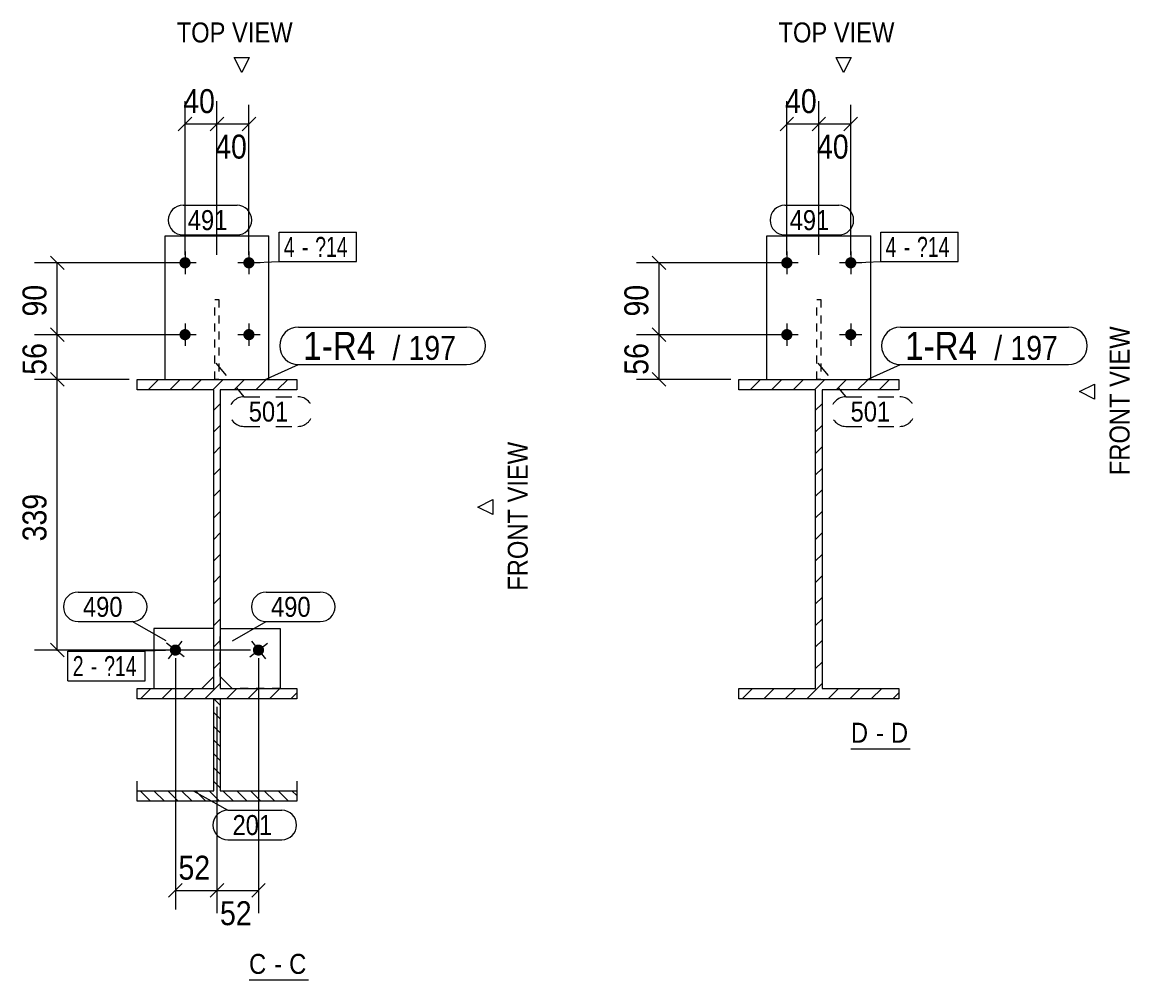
# Model space of a CAD drawing. Header units: millimetres. Extents: x 2 to 1174, y 1 to 825.
# Drawn here: x 212 to 350.7, y 84.8 to 204.7 of the extents above; entities that cross this region are included whole.
import ezdxf

# ---------------------------------------------------------------- set-up
doc = ezdxf.new("R2010")
doc.units = ezdxf.units.MM
for name, pattern in [('XKITLINE00', [0]), ('XKITLINE01', [4, 1, -1, 1, -1]), ('XKITLINE02', [4, 2, -2])]:
    doc.linetypes.add(name, pattern=pattern)
for name, color, linetype, lineweight in [('Bolt', 3, 'Continuous', 0), ('BoltMark', 7, 'Continuous', 0), ('Dimensions', 7, 'Continuous', 0), ('OtherObjectType', 7, 'Continuous', 0), ('Part', 2, 'Continuous', 0), ('PartMark', 7, 'Continuous', 0)]:
    doc.layers.add(name, color=color, linetype=linetype, lineweight=lineweight)
doc.styles.add('ARIAL', font='ARIAL.TTF')
doc.styles.add('ARIAL_NARROW', font='ARIALN.TTF')

# ---------------------------------------------------------------- blocks, each defined once
blk = doc.blocks.new('*A3')
at = {"layer": 'Part', "color": 7, "linetype": 'XKITLINE00', "lineweight": 0}
for p, q in [((303.18, 158.68), (304.48, 159.98)), ((305.87, 158.68), (307.17, 159.98)), ((308.57, 158.68), (309.87, 159.98)), ((311.26, 158.68), (312.56, 159.98)), ((313.96, 158.68), (315.26, 159.98)), ((316.65, 158.68), (317.95, 159.98)), ((319.34, 158.68), (320.64, 159.98)), ((311.39, 156.11), (312.19, 156.91)), ((311.39, 153.42), (312.19, 154.22)), ((311.39, 150.72), (312.19, 151.52)), ((311.39, 148.03), (312.19, 148.83)), ((311.39, 145.34), (312.19, 146.14)), ((311.39, 142.64), (312.19, 143.44)), ((311.39, 139.95), (312.19, 140.75)), ((311.39, 137.25), (312.19, 138.05)), ((311.39, 134.56), (312.19, 135.36)), ((311.39, 131.87), (312.19, 132.67)), ((311.39, 129.17), (312.19, 129.97)), ((311.39, 126.48), (312.19, 127.28)), ((311.39, 123.78), (312.19, 124.58)), ((302.2, 119.98), (303.5, 121.28)), ((304.89, 119.98), (306.19, 121.28)), ((307.59, 119.98), (308.89, 121.28)), ((310.28, 119.98), (312.19, 121.89)), ((312.97, 119.98), (314.27, 121.28)), ((315.67, 119.98), (316.97, 121.28)), ((318.36, 119.98), (319.66, 121.28)), ((321.06, 119.98), (321.79, 120.71))]:
    blk.add_line(p, q, dxfattribs=at)
blk = doc.blocks.new('*A11')
at = {"layer": 'Part', "color": 7, "linetype": 'XKITLINE00', "lineweight": 0}
for p, q in [((227.81, 158.68), (229.11, 159.98)), ((230.51, 158.68), (231.81, 159.98)), ((233.2, 158.68), (234.5, 159.98)), ((235.9, 158.68), (237.2, 159.98)), ((238.59, 158.68), (239.89, 159.98)), ((241.28, 158.68), (242.58, 159.98)), ((243.98, 158.68), (245.28, 159.98)), ((236.02, 156.11), (236.82, 156.91)), ((236.02, 153.42), (236.82, 154.22)), ((236.02, 150.72), (236.82, 151.52)), ((236.02, 148.03), (236.82, 148.83)), ((236.02, 145.34), (236.82, 146.14)), ((236.02, 142.64), (236.82, 143.44)), ((236.02, 139.95), (236.82, 140.75)), ((236.02, 137.25), (236.82, 138.05)), ((236.02, 134.56), (236.82, 135.36)), ((236.02, 131.87), (236.82, 132.67)), ((236.02, 129.17), (236.82, 129.97)), ((236.02, 126.48), (236.82, 127.28)), ((236.02, 123.78), (236.82, 124.58)), ((226.83, 119.98), (228.13, 121.28)), ((229.53, 119.98), (230.83, 121.28)), ((232.22, 119.98), (233.52, 121.28)), ((234.91, 119.98), (236.82, 121.89)), ((237.61, 119.98), (238.91, 121.28)), ((240.3, 119.98), (241.6, 121.28)), ((243, 119.98), (244.3, 121.28)), ((245.69, 119.98), (246.42, 120.71))]:
    blk.add_line(p, q, dxfattribs=at)
blk = doc.blocks.new('*A12')
at = {"layer": 'Part', "color": 7, "linetype": 'XKITLINE00', "lineweight": 0}
for p, q in [((236.82, 119.18), (236.02, 119.98)), ((236.02, 119.98), (236.02, 119.98)), ((236.82, 117.46), (236.02, 118.26)), ((236.82, 115.73), (236.02, 116.53)), ((236.82, 114), (236.02, 114.8)), ((236.82, 112.27), (236.02, 113.07)), ((236.82, 110.55), (236.02, 111.35)), ((236.82, 108.82), (236.02, 109.62)), ((228.11, 107.16), (226.81, 108.47)), ((229.84, 107.16), (228.53, 108.47)), ((231.57, 107.16), (230.26, 108.47)), ((233.3, 107.16), (231.99, 108.47)), ((235.02, 107.16), (233.72, 108.47)), ((236.75, 107.16), (235.44, 108.47)), ((238.48, 107.16), (237.17, 108.47)), ((240.21, 107.16), (238.9, 108.47)), ((241.93, 107.16), (240.63, 108.47)), ((243.66, 107.16), (242.35, 108.47)), ((245.39, 107.16), (244.08, 108.47)), ((246.42, 107.86), (245.81, 108.47))]:
    blk.add_line(p, q, dxfattribs=at)
blk = doc.blocks.new('*A156')
at = {"layer": 'Bolt'}
for points in [[(308.49, 174.55), (308.48, 174.51), (308.48, 174.48), (308.47, 174.45), (308.47, 174.41), (308.46, 174.38), (308.45, 174.35), (308.43, 174.32), (308.42, 174.28), (308.4, 174.25), (308.39, 174.22), (308.37, 174.19), (308.35, 174.17), (308.33, 174.14), (308.3, 174.11), (308.28, 174.09), (308.26, 174.06), (308.23, 174.04), (308.2, 174.02), (308.18, 174), (308.15, 173.98), (308.12, 173.97), (308.09, 173.95), (308.05, 173.94), (308.02, 173.92), (307.99, 173.91), (307.96, 173.9), (307.92, 173.9), (307.89, 173.89), (307.85, 173.89), (307.82, 173.88), (307.79, 173.88), (307.75, 173.88), (307.72, 173.89), (307.68, 173.89), (307.65, 173.9), (307.62, 173.9), (307.58, 173.91), (307.55, 173.92), (307.52, 173.94), (307.49, 173.95), (307.46, 173.97), (307.43, 173.98), (307.4, 174), (307.37, 174.02), (307.34, 174.04), (307.32, 174.06), (307.29, 174.09), (307.27, 174.11), (307.25, 174.14), (307.22, 174.17), (307.2, 174.19), (307.19, 174.22), (307.17, 174.25), (307.15, 174.28), (307.14, 174.32), (307.13, 174.35), (307.12, 174.38), (307.11, 174.41), (307.1, 174.45), (307.09, 174.48), (307.09, 174.51), (307.09, 174.55), (307.09, 174.58), (307.09, 174.62), (307.09, 174.65), (307.09, 174.69), (307.1, 174.72), (307.11, 174.75), (307.12, 174.79), (307.13, 174.82), (307.14, 174.85), (307.15, 174.88), (307.17, 174.91), (307.19, 174.94), (307.2, 174.97), (307.22, 175), (307.25, 175.03), (307.27, 175.05), (307.29, 175.08), (307.32, 175.1), (307.34, 175.12), (307.37, 175.15), (307.4, 175.17), (307.43, 175.18), (307.46, 175.2), (307.49, 175.22), (307.52, 175.23), (307.55, 175.24), (307.58, 175.25), (307.62, 175.26), (307.65, 175.27), (307.68, 175.28), (307.72, 175.28), (307.75, 175.28), (307.79, 175.28), (307.82, 175.28), (307.85, 175.28), (307.89, 175.28), (307.92, 175.27), (307.96, 175.26), (307.99, 175.25), (308.02, 175.24), (308.05, 175.23), (308.09, 175.22), (308.12, 175.2), (308.15, 175.18), (308.18, 175.17), (308.2, 175.15), (308.23, 175.12), (308.26, 175.1), (308.28, 175.08), (308.3, 175.05), (308.33, 175.03), (308.35, 175), (308.37, 174.97), (308.39, 174.94), (308.4, 174.91), (308.42, 174.88), (308.43, 174.85), (308.45, 174.82), (308.46, 174.79), (308.47, 174.75), (308.47, 174.72), (308.48, 174.69), (308.48, 174.65), (308.49, 174.62), (308.49, 174.58)], [(316.49, 174.55), (316.48, 174.51), (316.48, 174.48), (316.47, 174.45), (316.47, 174.41), (316.46, 174.38), (316.45, 174.35), (316.43, 174.32), (316.42, 174.28), (316.4, 174.25), (316.39, 174.22), (316.37, 174.19), (316.35, 174.17), (316.33, 174.14), (316.3, 174.11), (316.28, 174.09), (316.26, 174.06), (316.23, 174.04), (316.2, 174.02), (316.18, 174), (316.15, 173.98), (316.12, 173.97), (316.09, 173.95), (316.05, 173.94), (316.02, 173.92), (315.99, 173.91), (315.96, 173.9), (315.92, 173.9), (315.89, 173.89), (315.85, 173.89), (315.82, 173.88), (315.79, 173.88), (315.75, 173.88), (315.72, 173.89), (315.68, 173.89), (315.65, 173.9), (315.62, 173.9), (315.58, 173.91), (315.55, 173.92), (315.52, 173.94), (315.49, 173.95), (315.46, 173.97), (315.43, 173.98), (315.4, 174), (315.37, 174.02), (315.34, 174.04), (315.32, 174.06), (315.29, 174.09), (315.27, 174.11), (315.25, 174.14), (315.22, 174.17), (315.2, 174.19), (315.19, 174.22), (315.17, 174.25), (315.15, 174.28), (315.14, 174.32), (315.13, 174.35), (315.12, 174.38), (315.11, 174.41), (315.1, 174.45), (315.09, 174.48), (315.09, 174.51), (315.09, 174.55), (315.09, 174.58), (315.09, 174.62), (315.09, 174.65), (315.09, 174.69), (315.1, 174.72), (315.11, 174.75), (315.12, 174.79), (315.13, 174.82), (315.14, 174.85), (315.15, 174.88), (315.17, 174.91), (315.19, 174.94), (315.2, 174.97), (315.22, 175), (315.25, 175.03), (315.27, 175.05), (315.29, 175.08), (315.32, 175.1), (315.34, 175.12), (315.37, 175.15), (315.4, 175.17), (315.43, 175.18), (315.46, 175.2), (315.49, 175.22), (315.52, 175.23), (315.55, 175.24), (315.58, 175.25), (315.62, 175.26), (315.65, 175.27), (315.68, 175.28), (315.72, 175.28), (315.75, 175.28), (315.79, 175.28), (315.82, 175.28), (315.85, 175.28), (315.89, 175.28), (315.92, 175.27), (315.96, 175.26), (315.99, 175.25), (316.02, 175.24), (316.05, 175.23), (316.09, 175.22), (316.12, 175.2), (316.15, 175.18), (316.18, 175.17), (316.2, 175.15), (316.23, 175.12), (316.26, 175.1), (316.28, 175.08), (316.3, 175.05), (316.33, 175.03), (316.35, 175), (316.37, 174.97), (316.39, 174.94), (316.4, 174.91), (316.42, 174.88), (316.43, 174.85), (316.45, 174.82), (316.46, 174.79), (316.47, 174.75), (316.47, 174.72), (316.48, 174.69), (316.48, 174.65), (316.49, 174.62), (316.49, 174.58)], [(308.49, 165.55), (308.48, 165.51), (308.48, 165.48), (308.47, 165.45), (308.47, 165.41), (308.46, 165.38), (308.45, 165.35), (308.43, 165.32), (308.42, 165.28), (308.4, 165.25), (308.39, 165.22), (308.37, 165.19), (308.35, 165.17), (308.33, 165.14), (308.3, 165.11), (308.28, 165.09), (308.26, 165.06), (308.23, 165.04), (308.2, 165.02), (308.18, 165), (308.15, 164.98), (308.12, 164.97), (308.09, 164.95), (308.05, 164.94), (308.02, 164.92), (307.99, 164.91), (307.96, 164.9), (307.92, 164.9), (307.89, 164.89), (307.85, 164.89), (307.82, 164.88), (307.79, 164.88), (307.75, 164.88), (307.72, 164.89), (307.68, 164.89), (307.65, 164.9), (307.62, 164.9), (307.58, 164.91), (307.55, 164.92), (307.52, 164.94), (307.49, 164.95), (307.46, 164.97), (307.43, 164.98), (307.4, 165), (307.37, 165.02), (307.34, 165.04), (307.32, 165.06), (307.29, 165.09), (307.27, 165.11), (307.25, 165.14), (307.22, 165.17), (307.2, 165.19), (307.19, 165.22), (307.17, 165.25), (307.15, 165.28), (307.14, 165.32), (307.13, 165.35), (307.12, 165.38), (307.11, 165.41), (307.1, 165.45), (307.09, 165.48), (307.09, 165.51), (307.09, 165.55), (307.09, 165.58), (307.09, 165.62), (307.09, 165.65), (307.09, 165.69), (307.1, 165.72), (307.11, 165.75), (307.12, 165.79), (307.13, 165.82), (307.14, 165.85), (307.15, 165.88), (307.17, 165.91), (307.19, 165.94), (307.2, 165.97), (307.22, 166), (307.25, 166.03), (307.27, 166.05), (307.29, 166.08), (307.32, 166.1), (307.34, 166.12), (307.37, 166.15), (307.4, 166.17), (307.43, 166.18), (307.46, 166.2), (307.49, 166.22), (307.52, 166.23), (307.55, 166.24), (307.58, 166.25), (307.62, 166.26), (307.65, 166.27), (307.68, 166.28), (307.72, 166.28), (307.75, 166.28), (307.79, 166.28), (307.82, 166.28), (307.85, 166.28), (307.89, 166.28), (307.92, 166.27), (307.96, 166.26), (307.99, 166.25), (308.02, 166.24), (308.05, 166.23), (308.09, 166.22), (308.12, 166.2), (308.15, 166.18), (308.18, 166.17), (308.2, 166.15), (308.23, 166.12), (308.26, 166.1), (308.28, 166.08), (308.3, 166.05), (308.33, 166.03), (308.35, 166), (308.37, 165.97), (308.39, 165.94), (308.4, 165.91), (308.42, 165.88), (308.43, 165.85), (308.45, 165.82), (308.46, 165.79), (308.47, 165.75), (308.47, 165.72), (308.48, 165.69), (308.48, 165.65), (308.49, 165.62), (308.49, 165.58)], [(316.49, 165.55), (316.48, 165.51), (316.48, 165.48), (316.47, 165.45), (316.47, 165.41), (316.46, 165.38), (316.45, 165.35), (316.43, 165.32), (316.42, 165.28), (316.4, 165.25), (316.39, 165.22), (316.37, 165.19), (316.35, 165.17), (316.33, 165.14), (316.3, 165.11), (316.28, 165.09), (316.26, 165.06), (316.23, 165.04), (316.2, 165.02), (316.18, 165), (316.15, 164.98), (316.12, 164.97), (316.09, 164.95), (316.05, 164.94), (316.02, 164.92), (315.99, 164.91), (315.96, 164.9), (315.92, 164.9), (315.89, 164.89), (315.85, 164.89), (315.82, 164.88), (315.79, 164.88), (315.75, 164.88), (315.72, 164.89), (315.68, 164.89), (315.65, 164.9), (315.62, 164.9), (315.58, 164.91), (315.55, 164.92), (315.52, 164.94), (315.49, 164.95), (315.46, 164.97), (315.43, 164.98), (315.4, 165), (315.37, 165.02), (315.34, 165.04), (315.32, 165.06), (315.29, 165.09), (315.27, 165.11), (315.25, 165.14), (315.22, 165.17), (315.2, 165.19), (315.19, 165.22), (315.17, 165.25), (315.15, 165.28), (315.14, 165.32), (315.13, 165.35), (315.12, 165.38), (315.11, 165.41), (315.1, 165.45), (315.09, 165.48), (315.09, 165.51), (315.09, 165.55), (315.09, 165.58), (315.09, 165.62), (315.09, 165.65), (315.09, 165.69), (315.1, 165.72), (315.11, 165.75), (315.12, 165.79), (315.13, 165.82), (315.14, 165.85), (315.15, 165.88), (315.17, 165.91), (315.19, 165.94), (315.2, 165.97), (315.22, 166), (315.25, 166.03), (315.27, 166.05), (315.29, 166.08), (315.32, 166.1), (315.34, 166.12), (315.37, 166.15), (315.4, 166.17), (315.43, 166.18), (315.46, 166.2), (315.49, 166.22), (315.52, 166.23), (315.55, 166.24), (315.58, 166.25), (315.62, 166.26), (315.65, 166.27), (315.68, 166.28), (315.72, 166.28), (315.75, 166.28), (315.79, 166.28), (315.82, 166.28), (315.85, 166.28), (315.89, 166.28), (315.92, 166.27), (315.96, 166.26), (315.99, 166.25), (316.02, 166.24), (316.05, 166.23), (316.09, 166.22), (316.12, 166.2), (316.15, 166.18), (316.18, 166.17), (316.2, 166.15), (316.23, 166.12), (316.26, 166.1), (316.28, 166.08), (316.3, 166.05), (316.33, 166.03), (316.35, 166), (316.37, 165.97), (316.39, 165.94), (316.4, 165.91), (316.42, 165.88), (316.43, 165.85), (316.45, 165.82), (316.46, 165.79), (316.47, 165.75), (316.47, 165.72), (316.48, 165.69), (316.48, 165.65), (316.49, 165.62), (316.49, 165.58)]]:
    blk.add_hatch(color=3, dxfattribs=at).paths.add_polyline_path(points, flags=17)
at = {"layer": 'Bolt', "color": 3, "linetype": 'XKITLINE00', "lineweight": 0}
for p, q in [((307.79, 175.98), (307.79, 173.18)), ((315.79, 175.98), (315.79, 173.18)), ((309.19, 174.58), (306.39, 174.58)), ((317.19, 174.58), (314.39, 174.58)), ((307.79, 166.98), (307.79, 164.18)), ((315.79, 166.98), (315.79, 164.18)), ((309.19, 165.58), (306.39, 165.58)), ((317.19, 165.58), (314.39, 165.58))]:
    blk.add_line(p, q, dxfattribs=at)
blk = doc.blocks.new('*A157')
at = {"layer": 'Part', "color": 2, "linetype": 'XKITLINE00', "lineweight": 0}
for p, q in [((301.79, 159.98), (321.79, 159.98)), ((301.79, 158.68), (301.79, 159.98)), ((321.79, 159.98), (321.79, 158.68)), ((311.39, 158.68), (301.79, 158.68)), ((311.39, 121.28), (311.39, 158.68)), ((321.79, 158.68), (312.19, 158.68)), ((312.19, 158.68), (312.19, 121.28)), ((301.79, 119.98), (301.79, 121.28)), ((301.79, 121.28), (311.39, 121.28)), ((312.19, 121.28), (321.79, 121.28)), ((321.79, 121.28), (321.79, 119.98)), ((321.79, 119.98), (301.79, 119.98))]:
    blk.add_line(p, q, dxfattribs=at)
blk = doc.blocks.new('*A158')
at = {"layer": 'Part', "color": 7, "linetype": 'XKITLINE01', "lineweight": 0}
for p, q in [((311.54, 159.98), (311.54, 169.98)), ((311.54, 169.98), (312.04, 169.98)), ((312.04, 169.98), (312.04, 159.98)), ((312.04, 159.98), (311.54, 159.98))]:
    blk.add_line(p, q, dxfattribs=at)
blk = doc.blocks.new('*A159')
at = {"layer": 'Part', "color": 2, "linetype": 'XKITLINE00', "lineweight": 0}
for p, q in [((305.29, 159.98), (305.29, 177.98)), ((305.29, 177.98), (318.29, 177.98)), ((318.29, 159.98), (318.29, 177.98))]:
    blk.add_line(p, q, dxfattribs=at)
at = {"layer": 'Part', "color": 7, "linetype": 'XKITLINE01', "lineweight": 0}
blk.add_line((305.29, 159.98), (318.29, 159.98), dxfattribs=at)
blk = doc.blocks.new('*A204')
at = {"layer": 'Bolt'}
blk.add_hatch(color=3, dxfattribs=at).paths.add_polyline_path([(241.22, 126.66), (241.25, 126.68), (241.28, 126.69), (241.31, 126.71), (241.34, 126.72), (241.37, 126.74), (241.4, 126.75), (241.43, 126.76), (241.47, 126.77), (241.5, 126.77), (241.54, 126.78), (241.57, 126.78), (241.6, 126.78), (241.64, 126.78), (241.67, 126.78), (241.71, 126.78), (241.74, 126.77), (241.77, 126.77), (241.81, 126.76), (241.84, 126.75), (241.87, 126.74), (241.91, 126.72), (241.94, 126.71), (241.97, 126.69), (242, 126.67), (242.02, 126.65), (242.05, 126.63), (242.08, 126.61), (242.1, 126.59), (242.13, 126.57), (242.15, 126.54), (242.17, 126.51), (242.19, 126.49), (242.21, 126.46), (242.23, 126.43), (242.25, 126.4), (242.26, 126.37), (242.27, 126.33), (242.29, 126.3), (242.3, 126.27), (242.3, 126.24), (242.31, 126.2), (242.32, 126.17), (242.32, 126.13), (242.32, 126.1), (242.32, 126.06), (242.32, 126.03), (242.31, 126), (242.31, 125.96), (242.3, 125.93), (242.29, 125.9), (242.28, 125.86), (242.27, 125.83), (242.26, 125.8), (242.25, 125.77), (242.23, 125.74), (242.21, 125.71), (242.19, 125.68), (242.17, 125.65), (242.15, 125.63), (242.13, 125.6), (242.1, 125.58), (242.08, 125.55), (242.05, 125.53), (242.02, 125.51), (241.99, 125.49), (241.96, 125.47), (241.93, 125.46), (241.9, 125.44), (241.87, 125.43), (241.84, 125.42), (241.81, 125.41), (241.77, 125.4), (241.74, 125.39), (241.7, 125.39), (241.67, 125.39), (241.64, 125.38), (241.6, 125.38), (241.57, 125.39), (241.53, 125.39), (241.5, 125.39), (241.47, 125.4), (241.43, 125.41), (241.4, 125.42), (241.37, 125.43), (241.34, 125.44), (241.3, 125.46), (241.27, 125.47), (241.24, 125.49), (241.22, 125.51), (241.19, 125.53), (241.16, 125.55), (241.14, 125.58), (241.11, 125.6), (241.09, 125.63), (241.07, 125.65), (241.05, 125.68), (241.03, 125.71), (241.01, 125.74), (240.99, 125.77), (240.98, 125.8), (240.97, 125.83), (240.96, 125.86), (240.95, 125.9), (240.94, 125.93), (240.93, 125.96), (240.93, 126), (240.92, 126.03), (240.92, 126.07), (240.92, 126.1), (240.92, 126.14), (240.93, 126.17), (240.93, 126.2), (240.94, 126.24), (240.95, 126.27), (240.96, 126.3), (240.97, 126.34), (240.98, 126.37), (241, 126.4), (241.01, 126.43), (241.03, 126.46), (241.05, 126.49), (241.07, 126.51), (241.09, 126.54), (241.11, 126.57), (241.14, 126.59), (241.16, 126.61), (241.19, 126.64)], flags=17)
at = {"layer": 'Bolt', "color": 3, "linetype": 'XKITLINE00', "lineweight": 0}
for p, q in [((240.52, 125.22), (242.73, 126.94)), ((240.76, 127.19), (242.48, 124.98))]:
    blk.add_line(p, q, dxfattribs=at)
blk = doc.blocks.new('*A205')
at = {"layer": 'Bolt'}
blk.add_hatch(color=3, dxfattribs=at).paths.add_polyline_path([(230.76, 125.55), (230.74, 125.58), (230.71, 125.6), (230.69, 125.63), (230.67, 125.65), (230.65, 125.68), (230.63, 125.71), (230.61, 125.74), (230.6, 125.77), (230.58, 125.8), (230.57, 125.83), (230.56, 125.86), (230.55, 125.9), (230.54, 125.93), (230.53, 125.96), (230.53, 126), (230.52, 126.03), (230.52, 126.06), (230.52, 126.1), (230.52, 126.13), (230.53, 126.17), (230.53, 126.2), (230.54, 126.24), (230.55, 126.27), (230.56, 126.3), (230.57, 126.33), (230.58, 126.37), (230.59, 126.4), (230.61, 126.43), (230.63, 126.46), (230.65, 126.49), (230.67, 126.51), (230.69, 126.54), (230.71, 126.57), (230.74, 126.59), (230.76, 126.61), (230.79, 126.63), (230.82, 126.65), (230.84, 126.67), (230.87, 126.69), (230.9, 126.71), (230.94, 126.72), (230.97, 126.74), (231, 126.75), (231.03, 126.76), (231.07, 126.77), (231.1, 126.77), (231.13, 126.78), (231.17, 126.78), (231.2, 126.78), (231.24, 126.78), (231.27, 126.78), (231.3, 126.78), (231.34, 126.77), (231.37, 126.77), (231.41, 126.76), (231.44, 126.75), (231.47, 126.74), (231.5, 126.72), (231.53, 126.71), (231.56, 126.69), (231.59, 126.68), (231.62, 126.66), (231.65, 126.64), (231.68, 126.61), (231.7, 126.59), (231.73, 126.57), (231.75, 126.54), (231.77, 126.51), (231.79, 126.49), (231.81, 126.46), (231.83, 126.43), (231.85, 126.4), (231.86, 126.37), (231.87, 126.34), (231.88, 126.3), (231.89, 126.27), (231.9, 126.24), (231.91, 126.2), (231.91, 126.17), (231.92, 126.14), (231.92, 126.1), (231.92, 126.07), (231.92, 126.03), (231.92, 126), (231.91, 125.96), (231.9, 125.93), (231.9, 125.9), (231.89, 125.86), (231.87, 125.83), (231.86, 125.8), (231.85, 125.77), (231.83, 125.74), (231.81, 125.71), (231.79, 125.68), (231.77, 125.65), (231.75, 125.63), (231.73, 125.6), (231.7, 125.58), (231.68, 125.55), (231.65, 125.53), (231.62, 125.51), (231.6, 125.49), (231.57, 125.47), (231.54, 125.46), (231.51, 125.44), (231.47, 125.43), (231.44, 125.42), (231.41, 125.41), (231.37, 125.4), (231.34, 125.39), (231.31, 125.39), (231.27, 125.39), (231.24, 125.38), (231.2, 125.38), (231.17, 125.39), (231.14, 125.39), (231.1, 125.39), (231.07, 125.4), (231.03, 125.41), (231, 125.42), (230.97, 125.43), (230.94, 125.44), (230.91, 125.46), (230.88, 125.47), (230.85, 125.49), (230.82, 125.51), (230.79, 125.53)], flags=17)
at = {"layer": 'Bolt', "color": 3, "linetype": 'XKITLINE00', "lineweight": 0}
for p, q in [((232.33, 125.22), (230.12, 126.94)), ((230.36, 124.98), (232.08, 127.19))]:
    blk.add_line(p, q, dxfattribs=at)
blk = doc.blocks.new('*A206')
at = {"layer": 'Bolt'}
for points in [[(233.12, 174.55), (233.12, 174.51), (233.11, 174.48), (233.11, 174.45), (233.1, 174.41), (233.09, 174.38), (233.08, 174.35), (233.07, 174.32), (233.05, 174.28), (233.04, 174.25), (233.02, 174.22), (233, 174.19), (232.98, 174.17), (232.96, 174.14), (232.94, 174.11), (232.92, 174.09), (232.89, 174.06), (232.86, 174.04), (232.84, 174.02), (232.81, 174), (232.78, 173.98), (232.75, 173.97), (232.72, 173.95), (232.69, 173.94), (232.66, 173.92), (232.62, 173.91), (232.59, 173.9), (232.56, 173.9), (232.52, 173.89), (232.49, 173.89), (232.45, 173.88), (232.42, 173.88), (232.39, 173.88), (232.35, 173.89), (232.32, 173.89), (232.28, 173.9), (232.25, 173.9), (232.22, 173.91), (232.18, 173.92), (232.15, 173.94), (232.12, 173.95), (232.09, 173.97), (232.06, 173.98), (232.03, 174), (232, 174.02), (231.98, 174.04), (231.95, 174.06), (231.93, 174.09), (231.9, 174.11), (231.88, 174.14), (231.86, 174.17), (231.84, 174.19), (231.82, 174.22), (231.8, 174.25), (231.79, 174.28), (231.77, 174.32), (231.76, 174.35), (231.75, 174.38), (231.74, 174.41), (231.73, 174.45), (231.73, 174.48), (231.72, 174.51), (231.72, 174.55), (231.72, 174.58), (231.72, 174.62), (231.72, 174.65), (231.73, 174.69), (231.73, 174.72), (231.74, 174.75), (231.75, 174.79), (231.76, 174.82), (231.77, 174.85), (231.79, 174.88), (231.8, 174.91), (231.82, 174.94), (231.84, 174.97), (231.86, 175), (231.88, 175.03), (231.9, 175.05), (231.93, 175.08), (231.95, 175.1), (231.98, 175.12), (232, 175.15), (232.03, 175.17), (232.06, 175.18), (232.09, 175.2), (232.12, 175.22), (232.15, 175.23), (232.18, 175.24), (232.22, 175.25), (232.25, 175.26), (232.28, 175.27), (232.32, 175.28), (232.35, 175.28), (232.39, 175.28), (232.42, 175.28), (232.45, 175.28), (232.49, 175.28), (232.52, 175.28), (232.56, 175.27), (232.59, 175.26), (232.62, 175.25), (232.66, 175.24), (232.69, 175.23), (232.72, 175.22), (232.75, 175.2), (232.78, 175.18), (232.81, 175.17), (232.84, 175.15), (232.86, 175.12), (232.89, 175.1), (232.92, 175.08), (232.94, 175.05), (232.96, 175.03), (232.98, 175), (233, 174.97), (233.02, 174.94), (233.04, 174.91), (233.05, 174.88), (233.07, 174.85), (233.08, 174.82), (233.09, 174.79), (233.1, 174.75), (233.11, 174.72), (233.11, 174.69), (233.12, 174.65), (233.12, 174.62), (233.12, 174.58)], [(241.12, 174.55), (241.12, 174.51), (241.11, 174.48), (241.11, 174.45), (241.1, 174.41), (241.09, 174.38), (241.08, 174.35), (241.07, 174.32), (241.05, 174.28), (241.04, 174.25), (241.02, 174.22), (241, 174.19), (240.98, 174.17), (240.96, 174.14), (240.94, 174.11), (240.92, 174.09), (240.89, 174.06), (240.86, 174.04), (240.84, 174.02), (240.81, 174), (240.78, 173.98), (240.75, 173.97), (240.72, 173.95), (240.69, 173.94), (240.66, 173.92), (240.62, 173.91), (240.59, 173.9), (240.56, 173.9), (240.52, 173.89), (240.49, 173.89), (240.45, 173.88), (240.42, 173.88), (240.39, 173.88), (240.35, 173.89), (240.32, 173.89), (240.28, 173.9), (240.25, 173.9), (240.22, 173.91), (240.18, 173.92), (240.15, 173.94), (240.12, 173.95), (240.09, 173.97), (240.06, 173.98), (240.03, 174), (240, 174.02), (239.98, 174.04), (239.95, 174.06), (239.93, 174.09), (239.9, 174.11), (239.88, 174.14), (239.86, 174.17), (239.84, 174.19), (239.82, 174.22), (239.8, 174.25), (239.79, 174.28), (239.77, 174.32), (239.76, 174.35), (239.75, 174.38), (239.74, 174.41), (239.73, 174.45), (239.73, 174.48), (239.72, 174.51), (239.72, 174.55), (239.72, 174.58), (239.72, 174.62), (239.72, 174.65), (239.73, 174.69), (239.73, 174.72), (239.74, 174.75), (239.75, 174.79), (239.76, 174.82), (239.77, 174.85), (239.79, 174.88), (239.8, 174.91), (239.82, 174.94), (239.84, 174.97), (239.86, 175), (239.88, 175.03), (239.9, 175.05), (239.93, 175.08), (239.95, 175.1), (239.98, 175.12), (240, 175.15), (240.03, 175.17), (240.06, 175.18), (240.09, 175.2), (240.12, 175.22), (240.15, 175.23), (240.18, 175.24), (240.22, 175.25), (240.25, 175.26), (240.28, 175.27), (240.32, 175.28), (240.35, 175.28), (240.39, 175.28), (240.42, 175.28), (240.45, 175.28), (240.49, 175.28), (240.52, 175.28), (240.56, 175.27), (240.59, 175.26), (240.62, 175.25), (240.66, 175.24), (240.69, 175.23), (240.72, 175.22), (240.75, 175.2), (240.78, 175.18), (240.81, 175.17), (240.84, 175.15), (240.86, 175.12), (240.89, 175.1), (240.92, 175.08), (240.94, 175.05), (240.96, 175.03), (240.98, 175), (241, 174.97), (241.02, 174.94), (241.04, 174.91), (241.05, 174.88), (241.07, 174.85), (241.08, 174.82), (241.09, 174.79), (241.1, 174.75), (241.11, 174.72), (241.11, 174.69), (241.12, 174.65), (241.12, 174.62), (241.12, 174.58)], [(233.12, 165.55), (233.12, 165.51), (233.11, 165.48), (233.11, 165.45), (233.1, 165.41), (233.09, 165.38), (233.08, 165.35), (233.07, 165.32), (233.05, 165.28), (233.04, 165.25), (233.02, 165.22), (233, 165.19), (232.98, 165.17), (232.96, 165.14), (232.94, 165.11), (232.92, 165.09), (232.89, 165.06), (232.86, 165.04), (232.84, 165.02), (232.81, 165), (232.78, 164.98), (232.75, 164.97), (232.72, 164.95), (232.69, 164.94), (232.66, 164.92), (232.62, 164.91), (232.59, 164.9), (232.56, 164.9), (232.52, 164.89), (232.49, 164.89), (232.45, 164.88), (232.42, 164.88), (232.39, 164.88), (232.35, 164.89), (232.32, 164.89), (232.28, 164.9), (232.25, 164.9), (232.22, 164.91), (232.18, 164.92), (232.15, 164.94), (232.12, 164.95), (232.09, 164.97), (232.06, 164.98), (232.03, 165), (232, 165.02), (231.98, 165.04), (231.95, 165.06), (231.93, 165.09), (231.9, 165.11), (231.88, 165.14), (231.86, 165.17), (231.84, 165.19), (231.82, 165.22), (231.8, 165.25), (231.79, 165.28), (231.77, 165.32), (231.76, 165.35), (231.75, 165.38), (231.74, 165.41), (231.73, 165.45), (231.73, 165.48), (231.72, 165.51), (231.72, 165.55), (231.72, 165.58), (231.72, 165.62), (231.72, 165.65), (231.73, 165.69), (231.73, 165.72), (231.74, 165.75), (231.75, 165.79), (231.76, 165.82), (231.77, 165.85), (231.79, 165.88), (231.8, 165.91), (231.82, 165.94), (231.84, 165.97), (231.86, 166), (231.88, 166.03), (231.9, 166.05), (231.93, 166.08), (231.95, 166.1), (231.98, 166.12), (232, 166.15), (232.03, 166.17), (232.06, 166.18), (232.09, 166.2), (232.12, 166.22), (232.15, 166.23), (232.18, 166.24), (232.22, 166.25), (232.25, 166.26), (232.28, 166.27), (232.32, 166.28), (232.35, 166.28), (232.39, 166.28), (232.42, 166.28), (232.45, 166.28), (232.49, 166.28), (232.52, 166.28), (232.56, 166.27), (232.59, 166.26), (232.62, 166.25), (232.66, 166.24), (232.69, 166.23), (232.72, 166.22), (232.75, 166.2), (232.78, 166.18), (232.81, 166.17), (232.84, 166.15), (232.86, 166.12), (232.89, 166.1), (232.92, 166.08), (232.94, 166.05), (232.96, 166.03), (232.98, 166), (233, 165.97), (233.02, 165.94), (233.04, 165.91), (233.05, 165.88), (233.07, 165.85), (233.08, 165.82), (233.09, 165.79), (233.1, 165.75), (233.11, 165.72), (233.11, 165.69), (233.12, 165.65), (233.12, 165.62), (233.12, 165.58)], [(241.12, 165.55), (241.12, 165.51), (241.11, 165.48), (241.11, 165.45), (241.1, 165.41), (241.09, 165.38), (241.08, 165.35), (241.07, 165.32), (241.05, 165.28), (241.04, 165.25), (241.02, 165.22), (241, 165.19), (240.98, 165.17), (240.96, 165.14), (240.94, 165.11), (240.92, 165.09), (240.89, 165.06), (240.86, 165.04), (240.84, 165.02), (240.81, 165), (240.78, 164.98), (240.75, 164.97), (240.72, 164.95), (240.69, 164.94), (240.66, 164.92), (240.62, 164.91), (240.59, 164.9), (240.56, 164.9), (240.52, 164.89), (240.49, 164.89), (240.45, 164.88), (240.42, 164.88), (240.39, 164.88), (240.35, 164.89), (240.32, 164.89), (240.28, 164.9), (240.25, 164.9), (240.22, 164.91), (240.18, 164.92), (240.15, 164.94), (240.12, 164.95), (240.09, 164.97), (240.06, 164.98), (240.03, 165), (240, 165.02), (239.98, 165.04), (239.95, 165.06), (239.93, 165.09), (239.9, 165.11), (239.88, 165.14), (239.86, 165.17), (239.84, 165.19), (239.82, 165.22), (239.8, 165.25), (239.79, 165.28), (239.77, 165.32), (239.76, 165.35), (239.75, 165.38), (239.74, 165.41), (239.73, 165.45), (239.73, 165.48), (239.72, 165.51), (239.72, 165.55), (239.72, 165.58), (239.72, 165.62), (239.72, 165.65), (239.73, 165.69), (239.73, 165.72), (239.74, 165.75), (239.75, 165.79), (239.76, 165.82), (239.77, 165.85), (239.79, 165.88), (239.8, 165.91), (239.82, 165.94), (239.84, 165.97), (239.86, 166), (239.88, 166.03), (239.9, 166.05), (239.93, 166.08), (239.95, 166.1), (239.98, 166.12), (240, 166.15), (240.03, 166.17), (240.06, 166.18), (240.09, 166.2), (240.12, 166.22), (240.15, 166.23), (240.18, 166.24), (240.22, 166.25), (240.25, 166.26), (240.28, 166.27), (240.32, 166.28), (240.35, 166.28), (240.39, 166.28), (240.42, 166.28), (240.45, 166.28), (240.49, 166.28), (240.52, 166.28), (240.56, 166.27), (240.59, 166.26), (240.62, 166.25), (240.66, 166.24), (240.69, 166.23), (240.72, 166.22), (240.75, 166.2), (240.78, 166.18), (240.81, 166.17), (240.84, 166.15), (240.86, 166.12), (240.89, 166.1), (240.92, 166.08), (240.94, 166.05), (240.96, 166.03), (240.98, 166), (241, 165.97), (241.02, 165.94), (241.04, 165.91), (241.05, 165.88), (241.07, 165.85), (241.08, 165.82), (241.09, 165.79), (241.1, 165.75), (241.11, 165.72), (241.11, 165.69), (241.12, 165.65), (241.12, 165.62), (241.12, 165.58)]]:
    blk.add_hatch(color=3, dxfattribs=at).paths.add_polyline_path(points, flags=17)
at = {"layer": 'Bolt', "color": 3, "linetype": 'XKITLINE00', "lineweight": 0}
for p, q in [((232.42, 175.98), (232.42, 173.18)), ((240.42, 175.98), (240.42, 173.18)), ((233.82, 174.58), (231.02, 174.58)), ((241.82, 174.58), (239.02, 174.58)), ((232.42, 166.98), (232.42, 164.18)), ((240.42, 166.98), (240.42, 164.18)), ((233.82, 165.58), (231.02, 165.58)), ((241.82, 165.58), (239.02, 165.58))]:
    blk.add_line(p, q, dxfattribs=at)
blk = doc.blocks.new('*A207')
at = {"layer": 'Part', "color": 2, "linetype": 'XKITLINE00', "lineweight": 0}
for p, q in [((226.42, 159.98), (246.42, 159.98)), ((226.42, 158.68), (226.42, 159.98)), ((246.42, 159.98), (246.42, 158.68)), ((236.02, 158.68), (226.42, 158.68)), ((236.02, 121.28), (236.02, 158.68)), ((246.42, 158.68), (236.82, 158.68)), ((236.82, 158.68), (236.82, 121.28)), ((226.42, 119.98), (226.42, 121.28)), ((226.42, 121.28), (236.02, 121.28)), ((236.82, 121.28), (246.42, 121.28)), ((246.42, 121.28), (246.42, 119.98)), ((246.42, 119.98), (226.42, 119.98))]:
    blk.add_line(p, q, dxfattribs=at)
blk = doc.blocks.new('*A208')
at = {"layer": 'Part', "color": 2, "linetype": 'XKITLINE00', "lineweight": 0}
for p, q in [((236.82, 128.78), (244.32, 128.78)), ((244.32, 128.78), (244.32, 121.28)), ((238.32, 121.28), (236.82, 122.78))]:
    blk.add_line(p, q, dxfattribs=at)
at = {"layer": 'Part', "color": 7, "linetype": 'XKITLINE01', "lineweight": 0}
for p, q in [((236.82, 122.78), (236.82, 128.78)), ((244.32, 121.28), (238.32, 121.28))]:
    blk.add_line(p, q, dxfattribs=at)
blk = doc.blocks.new('*A209')
at = {"layer": 'Part', "color": 2, "linetype": 'XKITLINE00', "lineweight": 0}
for p, q in [((236.02, 128.78), (228.52, 128.78)), ((228.52, 128.78), (228.52, 121.28)), ((234.52, 121.28), (236.02, 122.78))]:
    blk.add_line(p, q, dxfattribs=at)
at = {"layer": 'Part', "color": 7, "linetype": 'XKITLINE01', "lineweight": 0}
for p, q in [((236.02, 122.78), (236.02, 128.78)), ((228.52, 121.28), (234.52, 121.28))]:
    blk.add_line(p, q, dxfattribs=at)
blk = doc.blocks.new('*A210')
at = {"layer": 'Part', "color": 7, "linetype": 'XKITLINE01', "lineweight": 0}
for p, q in [((236.17, 159.98), (236.17, 169.98)), ((236.17, 169.98), (236.67, 169.98)), ((236.67, 169.98), (236.67, 159.98)), ((236.67, 159.98), (236.17, 159.98))]:
    blk.add_line(p, q, dxfattribs=at)
blk = doc.blocks.new('*A211')
at = {"layer": 'Part', "color": 2, "linetype": 'XKITLINE00', "lineweight": 0}
for p, q in [((229.92, 159.98), (229.92, 177.98)), ((229.92, 177.98), (242.92, 177.98)), ((242.92, 159.98), (242.92, 177.98))]:
    blk.add_line(p, q, dxfattribs=at)
at = {"layer": 'Part', "color": 7, "linetype": 'XKITLINE01', "lineweight": 0}
blk.add_line((229.92, 159.98), (242.92, 159.98), dxfattribs=at)
blk = doc.blocks.new('*A212')
at = {"layer": 'Part', "color": 2, "linetype": 'XKITLINE00', "lineweight": 0}
for p, q in [((236.02, 119.98), (236.82, 119.98)), ((236.02, 108.47), (236.02, 119.98)), ((236.82, 119.98), (236.82, 108.47)), ((226.42, 107.16), (226.42, 109.66)), ((246.42, 109.66), (246.42, 107.16)), ((226.42, 108.47), (236.02, 108.47)), ((236.82, 108.47), (246.42, 108.47)), ((246.42, 107.16), (226.42, 107.16))]:
    blk.add_line(p, q, dxfattribs=at)
blk = doc.blocks.new('*A370')
at = {"layer": 'Dimensions', "color": 7, "linetype": 'XKITLINE00', "lineweight": 0}
for p, q in [((306.79, 165.58), (288.94, 165.58)), ((290.94, 166.43), (292.63, 164.73)), ((291.79, 159.98), (291.79, 165.58)), ((300.79, 159.98), (288.94, 159.98)), ((290.94, 160.83), (292.63, 159.13))]:
    blk.add_line(p, q, dxfattribs=at)
at = {"layer": 'Dimensions', "color": 3}
for p in [(291.79, 165.58), (291.79, 159.98)]:
    blk.add_point(p, dxfattribs=at)
at = {"layer": 'Dimensions', "color": 3, "style": 'ARIAL', "width": 0.85}
blk.add_text('56', height=3, rotation=90.0002, dxfattribs=at).set_placement((290.44, 160.56))
blk = doc.blocks.new('*A371')
at = {"layer": 'Dimensions', "color": 7, "linetype": 'XKITLINE00', "lineweight": 0}
for p, q in [((290.94, 175.43), (292.63, 173.73)), ((306.79, 174.58), (288.94, 174.58)), ((291.79, 165.58), (291.79, 174.58)), ((306.79, 165.58), (288.94, 165.58)), ((290.94, 166.43), (292.63, 164.73))]:
    blk.add_line(p, q, dxfattribs=at)
at = {"layer": 'Dimensions', "color": 3}
for p in [(291.79, 174.58), (291.79, 165.58)]:
    blk.add_point(p, dxfattribs=at)
at = {"layer": 'Dimensions', "color": 3, "style": 'ARIAL', "width": 0.85}
blk.add_text('90', height=3, rotation=90.0002, dxfattribs=at).set_placement((290.44, 167.86))
blk = doc.blocks.new('*A372')
at = {"layer": 'Dimensions', "color": 7, "linetype": 'XKITLINE00', "lineweight": 0}
for p, q in [((307.79, 175.58), (307.79, 194.83)), ((311.79, 175.58), (311.79, 194.83)), ((308.63, 192.83), (306.94, 191.13)), ((312.63, 192.83), (310.94, 191.13)), ((307.79, 191.98), (311.79, 191.98))]:
    blk.add_line(p, q, dxfattribs=at)
at = {"layer": 'Dimensions', "color": 3}
for p in [(307.79, 191.98), (311.79, 191.98)]:
    blk.add_point(p, dxfattribs=at)
at = {"layer": 'Dimensions', "color": 3, "style": 'ARIAL', "width": 0.85}
blk.add_text('40', height=3, dxfattribs=at).set_placement((307.56, 193.33))
blk = doc.blocks.new('*A373')
at = {"layer": 'Dimensions', "color": 7, "linetype": 'XKITLINE00', "lineweight": 0}
for p, q in [((311.79, 175.58), (311.79, 194.38)), ((315.79, 175.58), (315.79, 194.38)), ((312.63, 192.83), (310.94, 191.13)), ((316.63, 192.83), (314.94, 191.13)), ((311.79, 191.98), (315.79, 191.98))]:
    blk.add_line(p, q, dxfattribs=at)
at = {"layer": 'Dimensions', "color": 3}
for p in [(311.79, 191.98), (315.79, 191.98)]:
    blk.add_point(p, dxfattribs=at)
at = {"layer": 'Dimensions', "color": 3, "style": 'ARIAL', "width": 0.85}
blk.add_text('40', height=3, dxfattribs=at).set_placement((311.56, 187.63))
blk = doc.blocks.new('*A374')
at = {"layer": 'BoltMark', "color": 7, "linetype": 'XKITLINE00', "lineweight": 0}
for p, q in [((319.55, 178.43), (329.24, 178.43)), ((319.55, 174.73), (319.55, 178.43)), ((329.24, 174.73), (329.24, 178.43)), ((315.79, 174.58), (319.55, 174.73)), ((319.55, 174.73), (329.24, 174.73))]:
    blk.add_line(p, q, dxfattribs=at)
at = {"layer": 'BoltMark', "color": 3, "style": 'ARIAL_NARROW', "width": 0.85}
for s, p in [('4', (320.15, 175.33)), ('?14', (324.08, 175.33)), ('-', (322.42, 175.33))]:
    blk.add_text(s, height=2.5, dxfattribs=at).set_placement(p)
blk = doc.blocks.new('*A375')
at = {"layer": 'PartMark', "color": 7, "linetype": 'XKITLINE00', "lineweight": 0}
for p, q in [((307.54, 181.78), (314.3, 181.78)), ((307.54, 178.08), (314.3, 178.08))]:
    blk.add_line(p, q, dxfattribs=at)
for centre, start, end in [((307.54, 179.93), 90, 270), ((314.3, 179.93), 270, 90)]:
    blk.add_arc(centre, 1.85, start, end, dxfattribs=at)
at = {"layer": 'PartMark', "color": 3, "style": 'ARIAL', "width": 0.85}
blk.add_text('491', height=2.5, dxfattribs=at).set_placement((308.14, 178.68))
blk = doc.blocks.new('*A376')
at = {"layer": 'PartMark', "color": 7, "linetype": 'XKITLINE02', "lineweight": 0}
for p, q in [((311.67, 162.01), (315.17, 157.8)), ((315.17, 157.8), (321.93, 157.8)), ((315.17, 154.1), (321.93, 154.1))]:
    blk.add_line(p, q, dxfattribs=at)
for centre, start, end in [((315.17, 155.95), 90, 270), ((321.93, 155.95), 270, 90)]:
    blk.add_arc(centre, 1.85, start, end, dxfattribs=at)
at = {"layer": 'PartMark', "color": 3, "style": 'ARIAL', "width": 0.85}
blk.add_text('501', height=2.5, dxfattribs=at).set_placement((315.77, 154.7))
blk = doc.blocks.new('*A377')
at = {"layer": 'PartMark', "color": 7, "linetype": 'XKITLINE00', "lineweight": 0}
for p, q in [((322, 166.53), (343.05, 166.53)), ((317.76, 159.93), (322, 161.83)), ((322, 161.83), (343.05, 161.83))]:
    blk.add_line(p, q, dxfattribs=at)
for centre, start, end in [((322, 164.18), 90, 270), ((343.05, 164.18), 270, 90)]:
    blk.add_arc(centre, 2.35, start, end, dxfattribs=at)
at = {"layer": 'PartMark', "color": 1, "style": 'ARIAL', "width": 0.85}
blk.add_text('1-R4', height=3.5, dxfattribs=at).set_placement((322.6, 162.43))
at = {"layer": 'PartMark', "color": 3, "style": 'ARIAL', "width": 0.85}
for s, p in [('/', (333.76, 162.43)), ('197', (335.78, 162.43))]:
    blk.add_text(s, height=3, dxfattribs=at).set_placement(p)
blk = doc.blocks.new('*A378')
at = {"layer": 'OtherObjectType', "color": 7, "linetype": 'XKITLINE00', "lineweight": 0}
for p, q in [((314.89, 198.43), (313.96, 200.31)), ((313.96, 200.31), (315.83, 200.31)), ((315.83, 200.31), (314.89, 198.43)), ((314.89, 198.43), (314.89, 198.43)), ((344.45, 158.46), (346.33, 159.4)), ((346.33, 157.52), (344.45, 158.46)), ((344.45, 158.46), (344.45, 158.46)), ((346.33, 159.4), (346.33, 157.52)), ((315.81, 113.73), (323.23, 113.73))]:
    blk.add_line(p, q, dxfattribs=at)
at = {"layer": 'OtherObjectType', "color": 7, "style": 'ARIAL', "width": 0.85}
for s, p in [('TOP VIEW', (306.74, 202.18)), ('D', (315.81, 114.48)), ('D', (320.82, 114.48)), ('-', (318.96, 114.48))]:
    blk.add_text(s, height=2.5, dxfattribs=at).set_placement(p)
blk.add_text('FRONT VIEW', height=2.5, rotation=90, dxfattribs=at).set_placement((350.7, 147.99))
blk = doc.blocks.new('*A469')
at = {"layer": 'Dimensions', "color": 7, "linetype": 'XKITLINE00', "lineweight": 0}
for p, q in [((225.42, 159.98), (213.57, 159.98)), ((215.57, 160.83), (217.27, 159.13)), ((216.42, 126.08), (216.42, 159.98)), ((215.57, 126.93), (217.27, 125.23)), ((240.62, 126.08), (213.57, 126.08))]:
    blk.add_line(p, q, dxfattribs=at)
at = {"layer": 'Dimensions', "color": 3}
for p in [(216.42, 159.98), (216.42, 126.08)]:
    blk.add_point(p, dxfattribs=at)
at = {"layer": 'Dimensions', "color": 3, "style": 'ARIAL', "width": 0.85}
blk.add_text('339', height=3, rotation=90.0002, dxfattribs=at).set_placement((215.07, 139.7))
blk = doc.blocks.new('*A470')
at = {"layer": 'Dimensions', "color": 7, "linetype": 'XKITLINE00', "lineweight": 0}
for p, q in [((231.42, 165.58), (213.57, 165.58)), ((215.57, 166.43), (217.27, 164.73)), ((216.42, 159.98), (216.42, 165.58)), ((225.42, 159.98), (213.57, 159.98)), ((215.57, 160.83), (217.27, 159.13))]:
    blk.add_line(p, q, dxfattribs=at)
at = {"layer": 'Dimensions', "color": 3}
for p in [(216.42, 165.58), (216.42, 159.98)]:
    blk.add_point(p, dxfattribs=at)
at = {"layer": 'Dimensions', "color": 3, "style": 'ARIAL', "width": 0.85}
blk.add_text('56', height=3, rotation=90.0002, dxfattribs=at).set_placement((215.07, 160.56))
blk = doc.blocks.new('*A471')
at = {"layer": 'Dimensions', "color": 7, "linetype": 'XKITLINE00', "lineweight": 0}
for p, q in [((215.57, 175.43), (217.27, 173.73)), ((231.42, 174.58), (213.57, 174.58)), ((216.42, 165.58), (216.42, 174.58)), ((231.42, 165.58), (213.57, 165.58)), ((215.57, 166.43), (217.27, 164.73))]:
    blk.add_line(p, q, dxfattribs=at)
at = {"layer": 'Dimensions', "color": 3}
for p in [(216.42, 174.58), (216.42, 165.58)]:
    blk.add_point(p, dxfattribs=at)
at = {"layer": 'Dimensions', "color": 3, "style": 'ARIAL', "width": 0.85}
blk.add_text('90', height=3, rotation=90.0002, dxfattribs=at).set_placement((215.07, 167.86))
blk = doc.blocks.new('*A472')
at = {"layer": 'Dimensions', "color": 7, "linetype": 'XKITLINE00', "lineweight": 0}
for p, q in [((231.22, 125.08), (231.22, 93.58)), ((236.42, 118.98), (236.42, 93.58)), ((232.07, 96.83), (230.37, 95.13)), ((231.22, 95.98), (236.42, 95.98)), ((237.27, 96.83), (235.57, 95.13))]:
    blk.add_line(p, q, dxfattribs=at)
at = {"layer": 'Dimensions', "color": 3}
for p in [(231.22, 95.98), (236.42, 95.98)]:
    blk.add_point(p, dxfattribs=at)
at = {"layer": 'Dimensions', "color": 3, "style": 'ARIAL', "width": 0.85}
blk.add_text('52', height=3, dxfattribs=at).set_placement((231.6, 97.33))
blk = doc.blocks.new('*A473')
at = {"layer": 'Dimensions', "color": 7, "linetype": 'XKITLINE00', "lineweight": 0}
for p, q in [((241.62, 125.08), (241.62, 93.13)), ((236.42, 118.98), (236.42, 93.13)), ((237.27, 96.83), (235.57, 95.13)), ((236.42, 95.98), (241.62, 95.98)), ((242.47, 96.83), (240.77, 95.13))]:
    blk.add_line(p, q, dxfattribs=at)
at = {"layer": 'Dimensions', "color": 3}
for p in [(236.42, 95.98), (241.62, 95.98)]:
    blk.add_point(p, dxfattribs=at)
at = {"layer": 'Dimensions', "color": 3, "style": 'ARIAL', "width": 0.85}
blk.add_text('52', height=3, dxfattribs=at).set_placement((236.8, 91.63))
blk = doc.blocks.new('*A474')
at = {"layer": 'Dimensions', "color": 7, "linetype": 'XKITLINE00', "lineweight": 0}
for p, q in [((232.42, 175.58), (232.42, 194.83)), ((236.42, 175.58), (236.42, 194.83)), ((233.27, 192.83), (231.57, 191.13)), ((237.27, 192.83), (235.57, 191.13)), ((232.42, 191.98), (236.42, 191.98))]:
    blk.add_line(p, q, dxfattribs=at)
at = {"layer": 'Dimensions', "color": 3}
for p in [(232.42, 191.98), (236.42, 191.98)]:
    blk.add_point(p, dxfattribs=at)
at = {"layer": 'Dimensions', "color": 3, "style": 'ARIAL', "width": 0.85}
blk.add_text('40', height=3, dxfattribs=at).set_placement((232.2, 193.33))
blk = doc.blocks.new('*A475')
at = {"layer": 'Dimensions', "color": 7, "linetype": 'XKITLINE00', "lineweight": 0}
for p, q in [((236.42, 175.58), (236.42, 194.38)), ((240.42, 175.58), (240.42, 194.38)), ((237.27, 192.83), (235.57, 191.13)), ((241.27, 192.83), (239.57, 191.13)), ((236.42, 191.98), (240.42, 191.98))]:
    blk.add_line(p, q, dxfattribs=at)
at = {"layer": 'Dimensions', "color": 3}
for p in [(236.42, 191.98), (240.42, 191.98)]:
    blk.add_point(p, dxfattribs=at)
at = {"layer": 'Dimensions', "color": 3, "style": 'ARIAL', "width": 0.85}
blk.add_text('40', height=3, dxfattribs=at).set_placement((236.2, 187.63))
blk = doc.blocks.new('*A476')
at = {"layer": 'BoltMark', "color": 7, "linetype": 'XKITLINE00', "lineweight": 0}
for p, q in [((244.19, 178.43), (253.88, 178.43)), ((244.19, 174.73), (244.19, 178.43)), ((253.88, 174.73), (253.88, 178.43)), ((240.42, 174.58), (244.19, 174.73)), ((244.19, 174.73), (253.88, 174.73))]:
    blk.add_line(p, q, dxfattribs=at)
at = {"layer": 'BoltMark', "color": 3, "style": 'ARIAL_NARROW', "width": 0.85}
for s, p in [('4', (244.79, 175.33)), ('?14', (248.72, 175.33)), ('-', (247.06, 175.33))]:
    blk.add_text(s, height=2.5, dxfattribs=at).set_placement(p)
blk = doc.blocks.new('*A477')
at = {"layer": 'BoltMark', "color": 7, "linetype": 'XKITLINE00', "lineweight": 0}
for p, q in [((217.76, 125.93), (227.45, 125.93)), ((217.76, 122.23), (217.76, 125.93)), ((231.22, 126.08), (227.45, 125.93)), ((227.45, 122.23), (227.45, 125.93)), ((217.76, 122.23), (227.45, 122.23))]:
    blk.add_line(p, q, dxfattribs=at)
at = {"layer": 'BoltMark', "color": 3, "style": 'ARIAL_NARROW', "width": 0.85}
for s, p in [('2', (218.36, 122.83)), ('?14', (222.29, 122.83)), ('-', (220.63, 122.83))]:
    blk.add_text(s, height=2.5, dxfattribs=at).set_placement(p)
blk = doc.blocks.new('*A478')
at = {"layer": 'PartMark', "color": 7, "linetype": 'XKITLINE00', "lineweight": 0}
for p, q in [((233.53, 108.41), (237.77, 106.02)), ((237.77, 106.02), (244.54, 106.02)), ((237.77, 102.32), (244.54, 102.32))]:
    blk.add_line(p, q, dxfattribs=at)
for centre, start, end in [((237.77, 104.17), 90, 270), ((244.54, 104.17), 270, 90)]:
    blk.add_arc(centre, 1.85, start, end, dxfattribs=at)
at = {"layer": 'PartMark', "color": 3, "style": 'ARIAL', "width": 0.85}
blk.add_text('201', height=2.5, dxfattribs=at).set_placement((238.37, 102.92))
blk = doc.blocks.new('*A479')
at = {"layer": 'PartMark', "color": 7, "linetype": 'XKITLINE00', "lineweight": 0}
for p, q in [((232.17, 181.78), (238.93, 181.78)), ((232.17, 178.08), (238.93, 178.08))]:
    blk.add_line(p, q, dxfattribs=at)
for centre, start, end in [((232.17, 179.93), 90, 270), ((238.93, 179.93), 270, 90)]:
    blk.add_arc(centre, 1.85, start, end, dxfattribs=at)
at = {"layer": 'PartMark', "color": 3, "style": 'ARIAL', "width": 0.85}
blk.add_text('491', height=2.5, dxfattribs=at).set_placement((232.77, 178.68))
blk = doc.blocks.new('*A480')
at = {"layer": 'PartMark', "color": 7, "linetype": 'XKITLINE02', "lineweight": 0}
for p, q in [((236.3, 162.01), (239.8, 157.8)), ((239.8, 157.8), (246.56, 157.8)), ((239.8, 154.1), (246.56, 154.1))]:
    blk.add_line(p, q, dxfattribs=at)
for centre, start, end in [((239.8, 155.95), 90, 270), ((246.56, 155.95), 270, 90)]:
    blk.add_arc(centre, 1.85, start, end, dxfattribs=at)
at = {"layer": 'PartMark', "color": 3, "style": 'ARIAL', "width": 0.85}
blk.add_text('501', height=2.5, dxfattribs=at).set_placement((240.4, 154.7))
blk = doc.blocks.new('*A481')
at = {"layer": 'PartMark', "color": 7, "linetype": 'XKITLINE00', "lineweight": 0}
for p, q in [((219.04, 133.35), (225.81, 133.35)), ((219.04, 129.65), (225.81, 129.65)), ((230.05, 127.25), (225.81, 129.65))]:
    blk.add_line(p, q, dxfattribs=at)
for centre, start, end in [((219.04, 131.5), 90, 270), ((225.81, 131.5), 270, 90)]:
    blk.add_arc(centre, 1.85, start, end, dxfattribs=at)
at = {"layer": 'PartMark', "color": 3, "style": 'ARIAL', "width": 0.85}
blk.add_text('490', height=2.5, dxfattribs=at).set_placement((219.64, 130.25))
blk = doc.blocks.new('*A482')
at = {"layer": 'PartMark', "color": 7, "linetype": 'XKITLINE00', "lineweight": 0}
for p, q in [((242.59, 133.35), (249.36, 133.35)), ((238.35, 127.25), (242.59, 129.65)), ((242.59, 129.65), (249.36, 129.65))]:
    blk.add_line(p, q, dxfattribs=at)
for centre, start, end in [((242.59, 131.5), 90, 270), ((249.36, 131.5), 270, 90)]:
    blk.add_arc(centre, 1.85, start, end, dxfattribs=at)
at = {"layer": 'PartMark', "color": 3, "style": 'ARIAL', "width": 0.85}
blk.add_text('490', height=2.5, dxfattribs=at).set_placement((243.19, 130.25))
blk = doc.blocks.new('*A483')
at = {"layer": 'PartMark', "color": 7, "linetype": 'XKITLINE00', "lineweight": 0}
for p, q in [((246.63, 166.53), (267.69, 166.53)), ((242.39, 159.93), (246.63, 161.83)), ((246.63, 161.83), (267.69, 161.83))]:
    blk.add_line(p, q, dxfattribs=at)
for centre, start, end in [((246.63, 164.18), 90, 270), ((267.69, 164.18), 270, 90)]:
    blk.add_arc(centre, 2.35, start, end, dxfattribs=at)
at = {"layer": 'PartMark', "color": 1, "style": 'ARIAL', "width": 0.85}
blk.add_text('1-R4', height=3.5, dxfattribs=at).set_placement((247.23, 162.43))
at = {"layer": 'PartMark', "color": 3, "style": 'ARIAL', "width": 0.85}
for s, p in [('/', (258.4, 162.43)), ('197', (260.41, 162.43))]:
    blk.add_text(s, height=3, dxfattribs=at).set_placement(p)
blk = doc.blocks.new('*A484')
at = {"layer": 'OtherObjectType', "color": 7, "linetype": 'XKITLINE00', "lineweight": 0}
for p, q in [((239.53, 198.43), (238.59, 200.31)), ((238.59, 200.31), (240.47, 200.31)), ((240.47, 200.31), (239.53, 198.43)), ((239.53, 198.43), (239.53, 198.43)), ((269.09, 143.98), (270.96, 144.92)), ((270.96, 144.92), (270.96, 143.05)), ((270.96, 143.05), (269.09, 143.98)), ((269.09, 143.98), (269.09, 143.98)), ((240.44, 84.78), (247.87, 84.78))]:
    blk.add_line(p, q, dxfattribs=at)
at = {"layer": 'OtherObjectType', "color": 7, "style": 'ARIAL', "width": 0.85}
for s, p in [('TOP VIEW', (231.38, 202.18)), ('C', (240.44, 85.53)), ('C', (245.46, 85.53)), ('-', (243.6, 85.53))]:
    blk.add_text(s, height=2.5, dxfattribs=at).set_placement(p)
blk.add_text('FRONT VIEW', height=2.5, rotation=90, dxfattribs=at).set_placement((275.34, 133.52))

msp = doc.modelspace()

# ---------------------------------------------------------------- block references
at = {"lineweight": 0}
for name in ['*A474', '*A372', '*A475', '*A373', '*A479', '*A375', '*A211', '*A476', '*A159', '*A374', '*A471', '*A206', '*A371', '*A156', '*A210', '*A158', '*A483', '*A377', '*A470', '*A370', '*A480', '*A376', '*A469', '*A207', '*A11', '*A157', '*A3', '*A481', '*A482', '*A209', '*A208', '*A205', '*A204', '*A477', '*A472', '*A473', '*A212', '*A12', '*A478']:
    msp.add_blockref(name, (0, 0), dxfattribs=at)
at = {"layer": 'OtherObjectType', "lineweight": 0}
for name in ['*A484', '*A378']:
    msp.add_blockref(name, (0, 0), dxfattribs=at)

doc.saveas('drawing.dxf')
